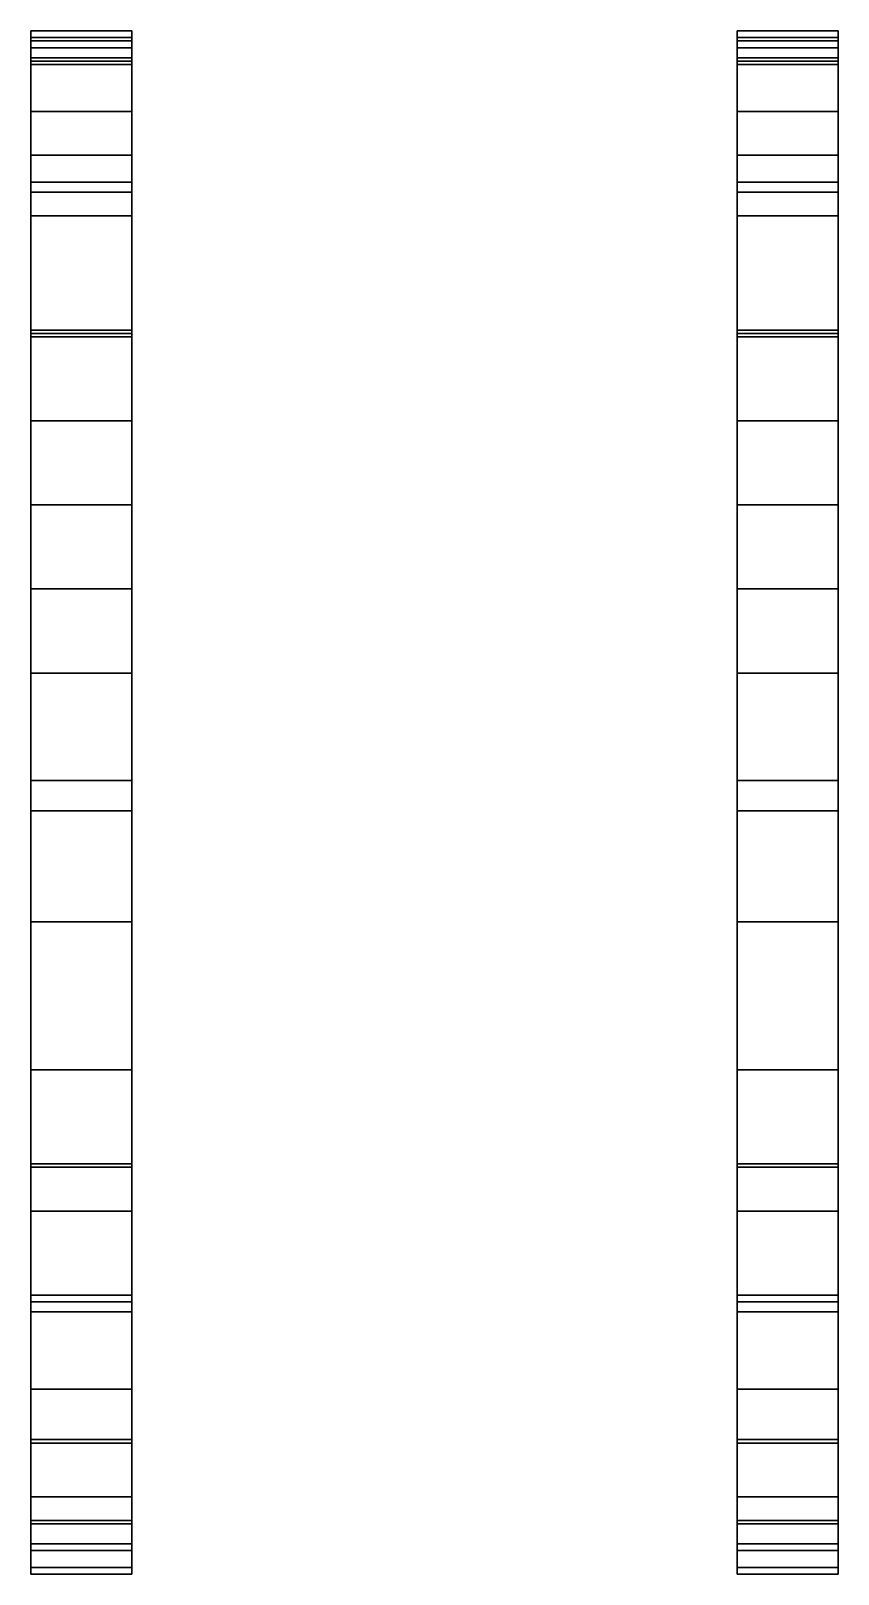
# Model space of a CAD drawing. Extents: x -1.2 to 1.2, y -2.29 to 2.3.
import ezdxf

# ---------------------------------------------------------------- set-up
doc = ezdxf.new("R2010")
doc.units = 0
doc.layers.add('TRACKS', color=3, linetype='CONTINUOUS')

msp = doc.modelspace()

# ---------------------------------------------------------------- linework, layer by layer
at = {"layer": 'TRACKS'}
for points in [[(-0.9, 2.22, 0.86), (-0.9, 2.3, 0.66), (-1.2, 2.3, 0.66), (-1.2, 2.22, 0.86)], [(-1.2, 2.22, 0.86), (-1.2, 2.3, 0.66), (-1.2, 2.28, 0.66), (-1.2, 2.2, 0.85)], [(-0.9, 2.3, 0.66), (-0.9, 2.27, 0.55), (-1.2, 2.27, 0.55), (-1.2, 2.3, 0.66)], [(-1.2, 2.3, 0.66), (-1.2, 2.27, 0.55), (-1.2, 2.25, 0.56), (-1.2, 2.28, 0.66)], [(-0.9, 2.28, 0.66), (-0.9, 2.3, 0.66), (-0.9, 2.22, 0.86), (-0.9, 2.2, 0.85)], [(-0.9, 2.25, 0.56), (-0.9, 2.27, 0.55), (-0.9, 2.3, 0.66), (-0.9, 2.28, 0.66)], [(1.2, 2.22, 0.86), (1.2, 2.3, 0.66), (0.9, 2.3, 0.66), (0.9, 2.22, 0.86)], [(0.9, 2.22, 0.86), (0.9, 2.3, 0.66), (0.9, 2.28, 0.66), (0.9, 2.2, 0.85)], [(0.9, 2.3, 0.66), (0.9, 2.27, 0.55), (0.9, 2.25, 0.56), (0.9, 2.28, 0.66)], [(1.2, 2.3, 0.66), (1.2, 2.27, 0.55), (0.9, 2.27, 0.55), (0.9, 2.3, 0.66)], [(1.2, 2.28, 0.66), (1.2, 2.3, 0.66), (1.2, 2.22, 0.86), (1.2, 2.2, 0.85)], [(1.2, 2.25, 0.56), (1.2, 2.27, 0.55), (1.2, 2.3, 0.66), (1.2, 2.28, 0.66)], [(-1.2, 2.2, 0.85), (-1.2, 2.28, 0.66), (-0.9, 2.28, 0.66), (-0.9, 2.2, 0.85)], [(-1.2, 2.28, 0.66), (-1.2, 2.25, 0.56), (-0.9, 2.25, 0.56), (-0.9, 2.28, 0.66)], [(-0.9, 2.27, 0.55), (-0.9, 2.21, 0.45), (-1.2, 2.21, 0.45), (-1.2, 2.27, 0.55)], [(-1.2, 2.27, 0.55), (-1.2, 2.21, 0.45), (-1.2, 2.2, 0.47), (-1.2, 2.25, 0.56)], [(-1.2, 2.25, 0.56), (-1.2, 2.2, 0.47), (-0.9, 2.2, 0.47), (-0.9, 2.25, 0.56)], [(-0.9, 2.2, 0.47), (-0.9, 2.21, 0.45), (-0.9, 2.27, 0.55), (-0.9, 2.25, 0.56)], [(0.9, 2.2, 0.85), (0.9, 2.28, 0.66), (1.2, 2.28, 0.66), (1.2, 2.2, 0.85)], [(0.9, 2.28, 0.66), (0.9, 2.25, 0.56), (1.2, 2.25, 0.56), (1.2, 2.28, 0.66)], [(1.2, 2.27, 0.55), (1.2, 2.21, 0.45), (0.9, 2.21, 0.45), (0.9, 2.27, 0.55)], [(0.9, 2.27, 0.55), (0.9, 2.21, 0.45), (0.9, 2.2, 0.47), (0.9, 2.25, 0.56)], [(0.9, 2.25, 0.56), (0.9, 2.2, 0.47), (1.2, 2.2, 0.47), (1.2, 2.25, 0.56)], [(1.2, 2.2, 0.47), (1.2, 2.21, 0.45), (1.2, 2.27, 0.55), (1.2, 2.25, 0.56)], [(-0.9, 2.06, 0.95), (-0.9, 2.22, 0.86), (-1.2, 2.22, 0.86), (-1.2, 2.06, 0.95)], [(-1.2, 2.06, 0.95), (-1.2, 2.22, 0.86), (-1.2, 2.2, 0.85), (-1.2, 2.06, 0.93)], [(-0.9, 2.21, 0.45), (-0.9, 1.85, 0.26), (-1.2, 1.85, 0.26), (-1.2, 2.21, 0.45)], [(-1.2, 2.21, 0.45), (-1.2, 1.85, 0.26), (-1.2, 1.82, 0.27), (-1.2, 2.2, 0.47)], [(-0.9, 2.2, 0.85), (-0.9, 2.22, 0.86), (-0.9, 2.06, 0.95), (-0.9, 2.06, 0.93)], [(-0.9, 1.82, 0.27), (-0.9, 1.85, 0.26), (-0.9, 2.21, 0.45), (-0.9, 2.2, 0.47)], [(0.9, 2.06, 0.95), (0.9, 2.22, 0.86), (0.9, 2.2, 0.85), (0.9, 2.06, 0.93)], [(1.2, 2.06, 0.95), (1.2, 2.22, 0.86), (0.9, 2.22, 0.86), (0.9, 2.06, 0.95)], [(0.9, 2.21, 0.45), (0.9, 1.85, 0.26), (0.9, 1.82, 0.27), (0.9, 2.2, 0.47)], [(1.2, 2.21, 0.45), (1.2, 1.85, 0.26), (0.9, 1.85, 0.26), (0.9, 2.21, 0.45)], [(1.2, 2.2, 0.85), (1.2, 2.22, 0.86), (1.2, 2.06, 0.95), (1.2, 2.06, 0.93)], [(1.2, 1.82, 0.27), (1.2, 1.85, 0.26), (1.2, 2.21, 0.45), (1.2, 2.2, 0.47)], [(-1.2, 2.2, 0.47), (-1.2, 1.82, 0.27), (-0.9, 1.82, 0.27), (-0.9, 2.2, 0.47)], [(-1.2, 2.06, 0.93), (-1.2, 2.2, 0.85), (-0.9, 2.2, 0.85), (-0.9, 2.06, 0.93)], [(0.9, 2.06, 0.93), (0.9, 2.2, 0.85), (1.2, 2.2, 0.85), (1.2, 2.06, 0.93)], [(0.9, 2.2, 0.47), (0.9, 1.82, 0.27), (1.2, 1.82, 0.27), (1.2, 2.2, 0.47)], [(-1.2, 1.93, 0.93), (-1.2, 2.06, 0.93), (-0.9, 2.06, 0.93), (-0.9, 1.93, 0.93)], [(-1.2, 1.93, 0.95), (-1.2, 2.06, 0.95), (-1.2, 2.06, 0.93), (-1.2, 1.93, 0.93)], [(-0.9, 1.93, 0.95), (-0.9, 2.06, 0.95), (-1.2, 2.06, 0.95), (-1.2, 1.93, 0.95)], [(-0.9, 2.06, 0.93), (-0.9, 2.06, 0.95), (-0.9, 1.93, 0.95), (-0.9, 1.93, 0.93)], [(1.2, 1.93, 0.95), (1.2, 2.06, 0.95), (0.9, 2.06, 0.95), (0.9, 1.93, 0.95)], [(0.9, 1.93, 0.95), (0.9, 2.06, 0.95), (0.9, 2.06, 0.93), (0.9, 1.93, 0.93)], [(0.9, 1.93, 0.93), (0.9, 2.06, 0.93), (1.2, 2.06, 0.93), (1.2, 1.93, 0.93)], [(1.2, 2.06, 0.93), (1.2, 2.06, 0.95), (1.2, 1.93, 0.95), (1.2, 1.93, 0.93)], [(-1.2, 1.75, 0.9), (-1.2, 1.93, 0.93), (-0.9, 1.93, 0.93), (-0.9, 1.75, 0.9)], [(-1.2, 1.75, 0.92), (-1.2, 1.93, 0.95), (-1.2, 1.93, 0.93), (-1.2, 1.75, 0.9)], [(-0.9, 1.75, 0.92), (-0.9, 1.93, 0.95), (-1.2, 1.93, 0.95), (-1.2, 1.75, 0.92)], [(-0.9, 1.93, 0.93), (-0.9, 1.93, 0.95), (-0.9, 1.75, 0.92), (-0.9, 1.75, 0.9)], [(0.9, 1.75, 0.92), (0.9, 1.93, 0.95), (0.9, 1.93, 0.93), (0.9, 1.75, 0.9)], [(1.2, 1.75, 0.92), (1.2, 1.93, 0.95), (0.9, 1.93, 0.95), (0.9, 1.75, 0.92)], [(0.9, 1.75, 0.9), (0.9, 1.93, 0.93), (1.2, 1.93, 0.93), (1.2, 1.75, 0.9)], [(1.2, 1.93, 0.93), (1.2, 1.93, 0.95), (1.2, 1.75, 0.92), (1.2, 1.75, 0.9)], [(-1.2, 1.85, 0.26), (-1.2, 1.41, 0.02), (-1.2, 1.4, 0.06), (-1.2, 1.82, 0.27)], [(-0.9, 1.85, 0.26), (-0.9, 1.41, 0.02), (-1.2, 1.41, 0.02), (-1.2, 1.85, 0.26)], [(-0.9, 1.4, 0.06), (-0.9, 1.41, 0.02), (-0.9, 1.85, 0.26), (-0.9, 1.82, 0.27)], [(0.9, 1.85, 0.26), (0.9, 1.41, 0.02), (0.9, 1.4, 0.06), (0.9, 1.82, 0.27)], [(1.2, 1.85, 0.26), (1.2, 1.41, 0.02), (0.9, 1.41, 0.02), (0.9, 1.85, 0.26)], [(1.2, 1.4, 0.06), (1.2, 1.41, 0.02), (1.2, 1.85, 0.26), (1.2, 1.82, 0.27)], [(-1.2, 1.82, 0.27), (-1.2, 1.4, 0.06), (-0.9, 1.4, 0.06), (-0.9, 1.82, 0.27)], [(0.9, 1.82, 0.27), (0.9, 1.4, 0.06), (1.2, 1.4, 0.06), (1.2, 1.82, 0.27)], [(-1.2, 1.39, 0.87), (-1.2, 1.75, 0.9), (-0.9, 1.75, 0.9), (-0.9, 1.39, 0.87)], [(-1.2, 1.39, 0.89), (-1.2, 1.75, 0.92), (-1.2, 1.75, 0.9), (-1.2, 1.39, 0.87)], [(-0.9, 1.39, 0.89), (-0.9, 1.75, 0.92), (-1.2, 1.75, 0.92), (-1.2, 1.39, 0.89)], [(-0.9, 1.75, 0.9), (-0.9, 1.75, 0.92), (-0.9, 1.39, 0.89), (-0.9, 1.39, 0.87)], [(1.2, 1.39, 0.89), (1.2, 1.75, 0.92), (0.9, 1.75, 0.92), (0.9, 1.39, 0.89)], [(0.9, 1.39, 0.89), (0.9, 1.75, 0.92), (0.9, 1.75, 0.9), (0.9, 1.39, 0.87)], [(0.9, 1.39, 0.87), (0.9, 1.75, 0.9), (1.2, 1.75, 0.9), (1.2, 1.39, 0.87)], [(1.2, 1.75, 0.9), (1.2, 1.75, 0.92), (1.2, 1.39, 0.89), (1.2, 1.39, 0.87)], [(-1.2, 1.41, 0.02), (-1.2, -1.48, 0.02), (-1.2, -1.46, 0.06), (-1.2, 1.4, 0.06)], [(-0.9, 1.41, 0.02), (-0.9, -1.48, 0.02), (-1.2, -1.48, 0.02), (-1.2, 1.41, 0.02)], [(-1.2, 1.4, 0.06), (-1.2, -1.46, 0.06), (-0.9, -1.46, 0.06), (-0.9, 1.4, 0.06)], [(-1.2, 1.14, 0.87), (-1.2, 1.39, 0.87), (-0.9, 1.39, 0.87), (-0.9, 1.14, 0.87)], [(-1.2, 1.14, 0.89), (-1.2, 1.39, 0.89), (-1.2, 1.39, 0.87), (-1.2, 1.14, 0.87)], [(-0.9, 1.14, 0.89), (-0.9, 1.39, 0.89), (-1.2, 1.39, 0.89), (-1.2, 1.14, 0.89)], [(-0.9, -1.46, 0.06), (-0.9, -1.48, 0.02), (-0.9, 1.41, 0.02), (-0.9, 1.4, 0.06)], [(-0.9, 1.39, 0.87), (-0.9, 1.39, 0.89), (-0.9, 1.14, 0.89), (-0.9, 1.14, 0.87)], [(0.9, 1.41, 0.02), (0.9, -1.48, 0.02), (0.9, -1.46, 0.06), (0.9, 1.4, 0.06)], [(1.2, 1.41, 0.02), (1.2, -1.48, 0.02), (0.9, -1.48, 0.02), (0.9, 1.41, 0.02)], [(0.9, 1.4, 0.06), (0.9, -1.46, 0.06), (1.2, -1.46, 0.06), (1.2, 1.4, 0.06)], [(0.9, 1.14, 0.89), (0.9, 1.39, 0.89), (0.9, 1.39, 0.87), (0.9, 1.14, 0.87)], [(1.2, 1.14, 0.89), (1.2, 1.39, 0.89), (0.9, 1.39, 0.89), (0.9, 1.14, 0.89)], [(0.9, 1.14, 0.87), (0.9, 1.39, 0.87), (1.2, 1.39, 0.87), (1.2, 1.14, 0.87)], [(1.2, -1.46, 0.06), (1.2, -1.48, 0.02), (1.2, 1.41, 0.02), (1.2, 1.4, 0.06)], [(1.2, 1.39, 0.87), (1.2, 1.39, 0.89), (1.2, 1.14, 0.89), (1.2, 1.14, 0.87)], [(-1.2, 0.89, 0.86), (-1.2, 1.14, 0.87), (-0.9, 1.14, 0.87), (-0.9, 0.89, 0.86)], [(-1.2, 0.89, 0.88), (-1.2, 1.14, 0.89), (-1.2, 1.14, 0.87), (-1.2, 0.89, 0.86)], [(-0.9, 0.89, 0.88), (-0.9, 1.14, 0.89), (-1.2, 1.14, 0.89), (-1.2, 0.89, 0.88)], [(-0.9, 1.14, 0.87), (-0.9, 1.14, 0.89), (-0.9, 0.89, 0.88), (-0.9, 0.89, 0.86)], [(0.9, 0.89, 0.88), (0.9, 1.14, 0.89), (0.9, 1.14, 0.87), (0.9, 0.89, 0.86)], [(1.2, 0.89, 0.88), (1.2, 1.14, 0.89), (0.9, 1.14, 0.89), (0.9, 0.89, 0.88)], [(0.9, 0.89, 0.86), (0.9, 1.14, 0.87), (1.2, 1.14, 0.87), (1.2, 0.89, 0.86)], [(1.2, 1.14, 0.87), (1.2, 1.14, 0.89), (1.2, 0.89, 0.88), (1.2, 0.89, 0.86)], [(-1.2, 0.64, 0.83), (-1.2, 0.89, 0.86), (-0.9, 0.89, 0.86), (-0.9, 0.64, 0.83)], [(-1.2, 0.64, 0.85), (-1.2, 0.89, 0.88), (-1.2, 0.89, 0.86), (-1.2, 0.64, 0.83)], [(-0.9, 0.64, 0.85), (-0.9, 0.89, 0.88), (-1.2, 0.89, 0.88), (-1.2, 0.64, 0.85)], [(-0.9, 0.89, 0.86), (-0.9, 0.89, 0.88), (-0.9, 0.64, 0.85), (-0.9, 0.64, 0.83)], [(0.9, 0.64, 0.83), (0.9, 0.89, 0.86), (1.2, 0.89, 0.86), (1.2, 0.64, 0.83)], [(0.9, 0.64, 0.85), (0.9, 0.89, 0.88), (0.9, 0.89, 0.86), (0.9, 0.64, 0.83)], [(1.2, 0.64, 0.85), (1.2, 0.89, 0.88), (0.9, 0.89, 0.88), (0.9, 0.64, 0.85)], [(1.2, 0.89, 0.86), (1.2, 0.89, 0.88), (1.2, 0.64, 0.85), (1.2, 0.64, 0.83)], [(-1.2, 0.39, 0.85), (-1.2, 0.64, 0.85), (-1.2, 0.64, 0.83), (-1.2, 0.39, 0.83)], [(-1.2, 0.39, 0.83), (-1.2, 0.64, 0.83), (-0.9, 0.64, 0.83), (-0.9, 0.39, 0.83)], [(-0.9, 0.39, 0.85), (-0.9, 0.64, 0.85), (-1.2, 0.64, 0.85), (-1.2, 0.39, 0.85)], [(-0.9, 0.64, 0.83), (-0.9, 0.64, 0.85), (-0.9, 0.39, 0.85), (-0.9, 0.39, 0.83)], [(1.2, 0.39, 0.85), (1.2, 0.64, 0.85), (0.9, 0.64, 0.85), (0.9, 0.39, 0.85)], [(0.9, 0.39, 0.85), (0.9, 0.64, 0.85), (0.9, 0.64, 0.83), (0.9, 0.39, 0.83)], [(0.9, 0.39, 0.83), (0.9, 0.64, 0.83), (1.2, 0.64, 0.83), (1.2, 0.39, 0.83)], [(1.2, 0.64, 0.83), (1.2, 0.64, 0.85), (1.2, 0.39, 0.85), (1.2, 0.39, 0.83)], [(-1.2, 0.07, 0.88), (-1.2, 0.39, 0.85), (-1.2, 0.39, 0.83), (-1.2, 0.07, 0.86)], [(-1.2, 0.07, 0.86), (-1.2, 0.39, 0.83), (-0.9, 0.39, 0.83), (-0.9, 0.07, 0.86)], [(-0.9, 0.07, 0.88), (-0.9, 0.39, 0.85), (-1.2, 0.39, 0.85), (-1.2, 0.07, 0.88)], [(-0.9, 0.39, 0.83), (-0.9, 0.39, 0.85), (-0.9, 0.07, 0.88), (-0.9, 0.07, 0.86)], [(0.9, 0.07, 0.86), (0.9, 0.39, 0.83), (1.2, 0.39, 0.83), (1.2, 0.07, 0.86)], [(0.9, 0.07, 0.88), (0.9, 0.39, 0.85), (0.9, 0.39, 0.83), (0.9, 0.07, 0.86)], [(1.2, 0.07, 0.88), (1.2, 0.39, 0.85), (0.9, 0.39, 0.85), (0.9, 0.07, 0.88)], [(1.2, 0.39, 0.83), (1.2, 0.39, 0.85), (1.2, 0.07, 0.88), (1.2, 0.07, 0.86)], [(-1.2, -0.02, 0.86), (-1.2, 0.07, 0.86), (-0.9, 0.07, 0.86), (-0.9, -0.02, 0.86)], [(-1.2, -0.02, 0.88), (-1.2, 0.07, 0.88), (-1.2, 0.07, 0.86), (-1.2, -0.02, 0.86)], [(-0.9, -0.02, 0.88), (-0.9, 0.07, 0.88), (-1.2, 0.07, 0.88), (-1.2, -0.02, 0.88)], [(-0.9, 0.07, 0.86), (-0.9, 0.07, 0.88), (-0.9, -0.02, 0.88), (-0.9, -0.02, 0.86)], [(1.2, -0.02, 0.88), (1.2, 0.07, 0.88), (0.9, 0.07, 0.88), (0.9, -0.02, 0.88)], [(0.9, -0.02, 0.88), (0.9, 0.07, 0.88), (0.9, 0.07, 0.86), (0.9, -0.02, 0.86)], [(0.9, -0.02, 0.86), (0.9, 0.07, 0.86), (1.2, 0.07, 0.86), (1.2, -0.02, 0.86)], [(1.2, 0.07, 0.86), (1.2, 0.07, 0.88), (1.2, -0.02, 0.88), (1.2, -0.02, 0.86)], [(-1.2, -0.35, 0.82), (-1.2, -0.02, 0.86), (-0.9, -0.02, 0.86), (-0.9, -0.35, 0.82)], [(-1.2, -0.35, 0.84), (-1.2, -0.02, 0.88), (-1.2, -0.02, 0.86), (-1.2, -0.35, 0.82)], [(-0.9, -0.35, 0.84), (-0.9, -0.02, 0.88), (-1.2, -0.02, 0.88), (-1.2, -0.35, 0.84)], [(-0.9, -0.02, 0.86), (-0.9, -0.02, 0.88), (-0.9, -0.35, 0.84), (-0.9, -0.35, 0.82)], [(0.9, -0.35, 0.82), (0.9, -0.02, 0.86), (1.2, -0.02, 0.86), (1.2, -0.35, 0.82)], [(0.9, -0.35, 0.84), (0.9, -0.02, 0.88), (0.9, -0.02, 0.86), (0.9, -0.35, 0.82)], [(1.2, -0.35, 0.84), (1.2, -0.02, 0.88), (0.9, -0.02, 0.88), (0.9, -0.35, 0.84)], [(1.2, -0.02, 0.86), (1.2, -0.02, 0.88), (1.2, -0.35, 0.84), (1.2, -0.35, 0.82)], [(-1.2, -0.79, 0.82), (-1.2, -0.35, 0.82), (-0.9, -0.35, 0.82), (-0.9, -0.79, 0.82)], [(-1.2, -0.79, 0.84), (-1.2, -0.35, 0.84), (-1.2, -0.35, 0.82), (-1.2, -0.79, 0.82)], [(-0.9, -0.79, 0.84), (-0.9, -0.35, 0.84), (-1.2, -0.35, 0.84), (-1.2, -0.79, 0.84)], [(-0.9, -0.35, 0.82), (-0.9, -0.35, 0.84), (-0.9, -0.79, 0.84), (-0.9, -0.79, 0.82)], [(0.9, -0.79, 0.84), (0.9, -0.35, 0.84), (0.9, -0.35, 0.82), (0.9, -0.79, 0.82)], [(1.2, -0.79, 0.84), (1.2, -0.35, 0.84), (0.9, -0.35, 0.84), (0.9, -0.79, 0.84)], [(0.9, -0.79, 0.82), (0.9, -0.35, 0.82), (1.2, -0.35, 0.82), (1.2, -0.79, 0.82)], [(1.2, -0.35, 0.82), (1.2, -0.35, 0.84), (1.2, -0.79, 0.84), (1.2, -0.79, 0.82)], [(-0.9, -1.07, 0.88), (-0.9, -0.79, 0.84), (-1.2, -0.79, 0.84), (-1.2, -1.07, 0.88)], [(-1.2, -1.07, 0.88), (-1.2, -0.79, 0.84), (-1.2, -0.79, 0.82), (-1.2, -1.08, 0.86)], [(-1.2, -1.08, 0.86), (-1.2, -0.79, 0.82), (-0.9, -0.79, 0.82), (-0.9, -1.08, 0.86)], [(-0.9, -0.79, 0.82), (-0.9, -0.79, 0.84), (-0.9, -1.07, 0.88), (-0.9, -1.08, 0.86)], [(1.2, -1.07, 0.88), (1.2, -0.79, 0.84), (0.9, -0.79, 0.84), (0.9, -1.07, 0.88)], [(0.9, -1.07, 0.88), (0.9, -0.79, 0.84), (0.9, -0.79, 0.82), (0.9, -1.08, 0.86)], [(0.9, -1.08, 0.86), (0.9, -0.79, 0.82), (1.2, -0.79, 0.82), (1.2, -1.08, 0.86)], [(1.2, -0.79, 0.82), (1.2, -0.79, 0.84), (1.2, -1.07, 0.88), (1.2, -1.08, 0.86)], [(-0.9, -1.21, 0.88), (-0.9, -1.07, 0.88), (-1.2, -1.07, 0.88), (-1.2, -1.21, 0.88)], [(-1.2, -1.21, 0.88), (-1.2, -1.07, 0.88), (-1.2, -1.08, 0.86), (-1.2, -1.21, 0.86)], [(-1.2, -1.21, 0.86), (-1.2, -1.08, 0.86), (-0.9, -1.08, 0.86), (-0.9, -1.21, 0.86)], [(-0.9, -1.08, 0.86), (-0.9, -1.07, 0.88), (-0.9, -1.21, 0.88), (-0.9, -1.21, 0.86)], [(0.9, -1.21, 0.88), (0.9, -1.07, 0.88), (0.9, -1.08, 0.86), (0.9, -1.21, 0.86)], [(1.2, -1.21, 0.88), (1.2, -1.07, 0.88), (0.9, -1.07, 0.88), (0.9, -1.21, 0.88)], [(0.9, -1.21, 0.86), (0.9, -1.08, 0.86), (1.2, -1.08, 0.86), (1.2, -1.21, 0.86)], [(1.2, -1.08, 0.86), (1.2, -1.07, 0.88), (1.2, -1.21, 0.88), (1.2, -1.21, 0.86)], [(-1.2, -1.51, 0.82), (-1.2, -1.21, 0.86), (-0.9, -1.21, 0.86), (-0.9, -1.51, 0.82)], [(-1.2, -1.51, 0.84), (-1.2, -1.21, 0.88), (-1.2, -1.21, 0.86), (-1.2, -1.51, 0.82)], [(-0.9, -1.51, 0.84), (-0.9, -1.21, 0.88), (-1.2, -1.21, 0.88), (-1.2, -1.51, 0.84)], [(-0.9, -1.21, 0.86), (-0.9, -1.21, 0.88), (-0.9, -1.51, 0.84), (-0.9, -1.51, 0.82)], [(1.2, -1.51, 0.84), (1.2, -1.21, 0.88), (0.9, -1.21, 0.88), (0.9, -1.51, 0.84)], [(0.9, -1.51, 0.84), (0.9, -1.21, 0.88), (0.9, -1.21, 0.86), (0.9, -1.51, 0.82)], [(0.9, -1.51, 0.82), (0.9, -1.21, 0.86), (1.2, -1.21, 0.86), (1.2, -1.51, 0.82)], [(1.2, -1.21, 0.86), (1.2, -1.21, 0.88), (1.2, -1.51, 0.84), (1.2, -1.51, 0.82)], [(-1.2, -1.48, 0.02), (-1.2, -1.89, 0.19), (-1.2, -1.89, 0.22), (-1.2, -1.46, 0.06)], [(-1.2, -1.46, 0.06), (-1.2, -1.89, 0.22), (-0.9, -1.89, 0.22), (-0.9, -1.46, 0.06)], [(-0.9, -1.89, 0.22), (-0.9, -1.89, 0.19), (-0.9, -1.48, 0.02), (-0.9, -1.46, 0.06)], [(0.9, -1.46, 0.06), (0.9, -1.89, 0.22), (1.2, -1.89, 0.22), (1.2, -1.46, 0.06)], [(0.9, -1.48, 0.02), (0.9, -1.89, 0.19), (0.9, -1.89, 0.22), (0.9, -1.46, 0.06)], [(1.2, -1.89, 0.22), (1.2, -1.89, 0.19), (1.2, -1.48, 0.02), (1.2, -1.46, 0.06)], [(-0.9, -1.48, 0.02), (-0.9, -1.89, 0.19), (-1.2, -1.89, 0.19), (-1.2, -1.48, 0.02)], [(-1.2, -1.74, 0.82), (-1.2, -1.51, 0.82), (-0.9, -1.51, 0.82), (-0.9, -1.74, 0.82)], [(-1.2, -1.74, 0.84), (-1.2, -1.51, 0.84), (-1.2, -1.51, 0.82), (-1.2, -1.74, 0.82)], [(-0.9, -1.74, 0.84), (-0.9, -1.51, 0.84), (-1.2, -1.51, 0.84), (-1.2, -1.74, 0.84)], [(-0.9, -1.51, 0.82), (-0.9, -1.51, 0.84), (-0.9, -1.74, 0.84), (-0.9, -1.74, 0.82)], [(1.2, -1.48, 0.02), (1.2, -1.89, 0.19), (0.9, -1.89, 0.19), (0.9, -1.48, 0.02)], [(0.9, -1.74, 0.84), (0.9, -1.51, 0.84), (0.9, -1.51, 0.82), (0.9, -1.74, 0.82)], [(1.2, -1.74, 0.84), (1.2, -1.51, 0.84), (0.9, -1.51, 0.84), (0.9, -1.74, 0.84)], [(0.9, -1.74, 0.82), (0.9, -1.51, 0.82), (1.2, -1.51, 0.82), (1.2, -1.74, 0.82)], [(1.2, -1.51, 0.82), (1.2, -1.51, 0.84), (1.2, -1.74, 0.84), (1.2, -1.74, 0.82)], [(-1.2, -1.9, 0.85), (-1.2, -1.74, 0.84), (-1.2, -1.74, 0.82), (-1.2, -1.9, 0.83)], [(-0.9, -1.9, 0.85), (-0.9, -1.74, 0.84), (-1.2, -1.74, 0.84), (-1.2, -1.9, 0.85)], [(-1.2, -1.9, 0.83), (-1.2, -1.74, 0.82), (-0.9, -1.74, 0.82), (-0.9, -1.9, 0.83)], [(-0.9, -1.74, 0.82), (-0.9, -1.74, 0.84), (-0.9, -1.9, 0.85), (-0.9, -1.9, 0.83)], [(0.9, -1.9, 0.85), (0.9, -1.74, 0.84), (0.9, -1.74, 0.82), (0.9, -1.9, 0.83)], [(1.2, -1.9, 0.85), (1.2, -1.74, 0.84), (0.9, -1.74, 0.84), (0.9, -1.9, 0.85)], [(0.9, -1.9, 0.83), (0.9, -1.74, 0.82), (1.2, -1.74, 0.82), (1.2, -1.9, 0.83)], [(1.2, -1.74, 0.82), (1.2, -1.74, 0.84), (1.2, -1.9, 0.85), (1.2, -1.9, 0.83)], [(-0.9, -1.89, 0.19), (-0.9, -2.14, 0.31), (-1.2, -2.14, 0.31), (-1.2, -1.89, 0.19)], [(-1.2, -1.89, 0.19), (-1.2, -2.14, 0.31), (-1.2, -2.13, 0.34), (-1.2, -1.89, 0.22)], [(-1.2, -1.89, 0.22), (-1.2, -2.13, 0.34), (-0.9, -2.13, 0.34), (-0.9, -1.89, 0.22)], [(-1.2, -2.06, 0.85), (-1.2, -1.9, 0.85), (-1.2, -1.9, 0.83), (-1.2, -2.06, 0.83)], [(-1.2, -2.06, 0.83), (-1.2, -1.9, 0.83), (-0.9, -1.9, 0.83), (-0.9, -2.06, 0.83)], [(-0.9, -2.06, 0.85), (-0.9, -1.9, 0.85), (-1.2, -1.9, 0.85), (-1.2, -2.06, 0.85)], [(-0.9, -2.13, 0.34), (-0.9, -2.14, 0.31), (-0.9, -1.89, 0.19), (-0.9, -1.89, 0.22)], [(-0.9, -1.9, 0.83), (-0.9, -1.9, 0.85), (-0.9, -2.06, 0.85), (-0.9, -2.06, 0.83)], [(0.9, -1.89, 0.19), (0.9, -2.14, 0.31), (0.9, -2.13, 0.34), (0.9, -1.89, 0.22)], [(1.2, -1.89, 0.19), (1.2, -2.14, 0.31), (0.9, -2.14, 0.31), (0.9, -1.89, 0.19)], [(0.9, -1.89, 0.22), (0.9, -2.13, 0.34), (1.2, -2.13, 0.34), (1.2, -1.89, 0.22)], [(0.9, -2.06, 0.83), (0.9, -1.9, 0.83), (1.2, -1.9, 0.83), (1.2, -2.06, 0.83)], [(0.9, -2.06, 0.85), (0.9, -1.9, 0.85), (0.9, -1.9, 0.83), (0.9, -2.06, 0.83)], [(1.2, -2.06, 0.85), (1.2, -1.9, 0.85), (0.9, -1.9, 0.85), (0.9, -2.06, 0.85)], [(1.2, -2.13, 0.34), (1.2, -2.14, 0.31), (1.2, -1.89, 0.19), (1.2, -1.89, 0.22)], [(1.2, -1.9, 0.83), (1.2, -1.9, 0.85), (1.2, -2.06, 0.85), (1.2, -2.06, 0.83)], [(-1.2, -2.22, 0.75), (-1.2, -2.06, 0.85), (-1.2, -2.06, 0.83), (-1.2, -2.2, 0.74)], [(-0.9, -2.22, 0.75), (-0.9, -2.06, 0.85), (-1.2, -2.06, 0.85), (-1.2, -2.22, 0.75)], [(-1.2, -2.2, 0.74), (-1.2, -2.06, 0.83), (-0.9, -2.06, 0.83), (-0.9, -2.2, 0.74)], [(-0.9, -2.06, 0.83), (-0.9, -2.06, 0.85), (-0.9, -2.22, 0.75), (-0.9, -2.2, 0.74)], [(1.2, -2.22, 0.75), (1.2, -2.06, 0.85), (0.9, -2.06, 0.85), (0.9, -2.22, 0.75)], [(0.9, -2.22, 0.75), (0.9, -2.06, 0.85), (0.9, -2.06, 0.83), (0.9, -2.2, 0.74)], [(0.9, -2.2, 0.74), (0.9, -2.06, 0.83), (1.2, -2.06, 0.83), (1.2, -2.2, 0.74)], [(1.2, -2.06, 0.83), (1.2, -2.06, 0.85), (1.2, -2.22, 0.75), (1.2, -2.2, 0.74)], [(-1.2, -2.14, 0.31), (-1.2, -2.22, 0.36), (-1.2, -2.2, 0.38), (-1.2, -2.13, 0.34)], [(-1.2, -2.13, 0.34), (-1.2, -2.2, 0.38), (-0.9, -2.2, 0.38), (-0.9, -2.13, 0.34)], [(-0.9, -2.14, 0.31), (-0.9, -2.22, 0.36), (-1.2, -2.22, 0.36), (-1.2, -2.14, 0.31)], [(-0.9, -2.2, 0.38), (-0.9, -2.22, 0.36), (-0.9, -2.14, 0.31), (-0.9, -2.13, 0.34)], [(0.9, -2.13, 0.34), (0.9, -2.2, 0.38), (1.2, -2.2, 0.38), (1.2, -2.13, 0.34)], [(0.9, -2.14, 0.31), (0.9, -2.22, 0.36), (0.9, -2.2, 0.38), (0.9, -2.13, 0.34)], [(1.2, -2.14, 0.31), (1.2, -2.22, 0.36), (0.9, -2.22, 0.36), (0.9, -2.14, 0.31)], [(1.2, -2.2, 0.38), (1.2, -2.22, 0.36), (1.2, -2.14, 0.31), (1.2, -2.13, 0.34)], [(-1.2, -2.22, 0.36), (-1.2, -2.29, 0.56), (-1.2, -2.27, 0.56), (-1.2, -2.2, 0.38)], [(-1.2, -2.2, 0.38), (-1.2, -2.27, 0.56), (-0.9, -2.27, 0.56), (-0.9, -2.2, 0.38)], [(-1.2, -2.29, 0.56), (-1.2, -2.22, 0.75), (-1.2, -2.2, 0.74), (-1.2, -2.27, 0.56)], [(-1.2, -2.27, 0.56), (-1.2, -2.2, 0.74), (-0.9, -2.2, 0.74), (-0.9, -2.27, 0.56)], [(-0.9, -2.27, 0.56), (-0.9, -2.29, 0.56), (-0.9, -2.22, 0.36), (-0.9, -2.2, 0.38)], [(-0.9, -2.2, 0.74), (-0.9, -2.22, 0.75), (-0.9, -2.29, 0.56), (-0.9, -2.27, 0.56)], [(0.9, -2.22, 0.36), (0.9, -2.29, 0.56), (0.9, -2.27, 0.56), (0.9, -2.2, 0.38)], [(0.9, -2.2, 0.38), (0.9, -2.27, 0.56), (1.2, -2.27, 0.56), (1.2, -2.2, 0.38)], [(0.9, -2.29, 0.56), (0.9, -2.22, 0.75), (0.9, -2.2, 0.74), (0.9, -2.27, 0.56)], [(0.9, -2.27, 0.56), (0.9, -2.2, 0.74), (1.2, -2.2, 0.74), (1.2, -2.27, 0.56)], [(1.2, -2.27, 0.56), (1.2, -2.29, 0.56), (1.2, -2.22, 0.36), (1.2, -2.2, 0.38)], [(1.2, -2.2, 0.74), (1.2, -2.22, 0.75), (1.2, -2.29, 0.56), (1.2, -2.27, 0.56)], [(-0.9, -2.22, 0.36), (-0.9, -2.29, 0.56), (-1.2, -2.29, 0.56), (-1.2, -2.22, 0.36)], [(-0.9, -2.29, 0.56), (-0.9, -2.22, 0.75), (-1.2, -2.22, 0.75), (-1.2, -2.29, 0.56)], [(1.2, -2.22, 0.36), (1.2, -2.29, 0.56), (0.9, -2.29, 0.56), (0.9, -2.22, 0.36)], [(1.2, -2.29, 0.56), (1.2, -2.22, 0.75), (0.9, -2.22, 0.75), (0.9, -2.29, 0.56)]]:
    msp.add_3dface(points, dxfattribs=at)

doc.saveas('drawing.dxf')
